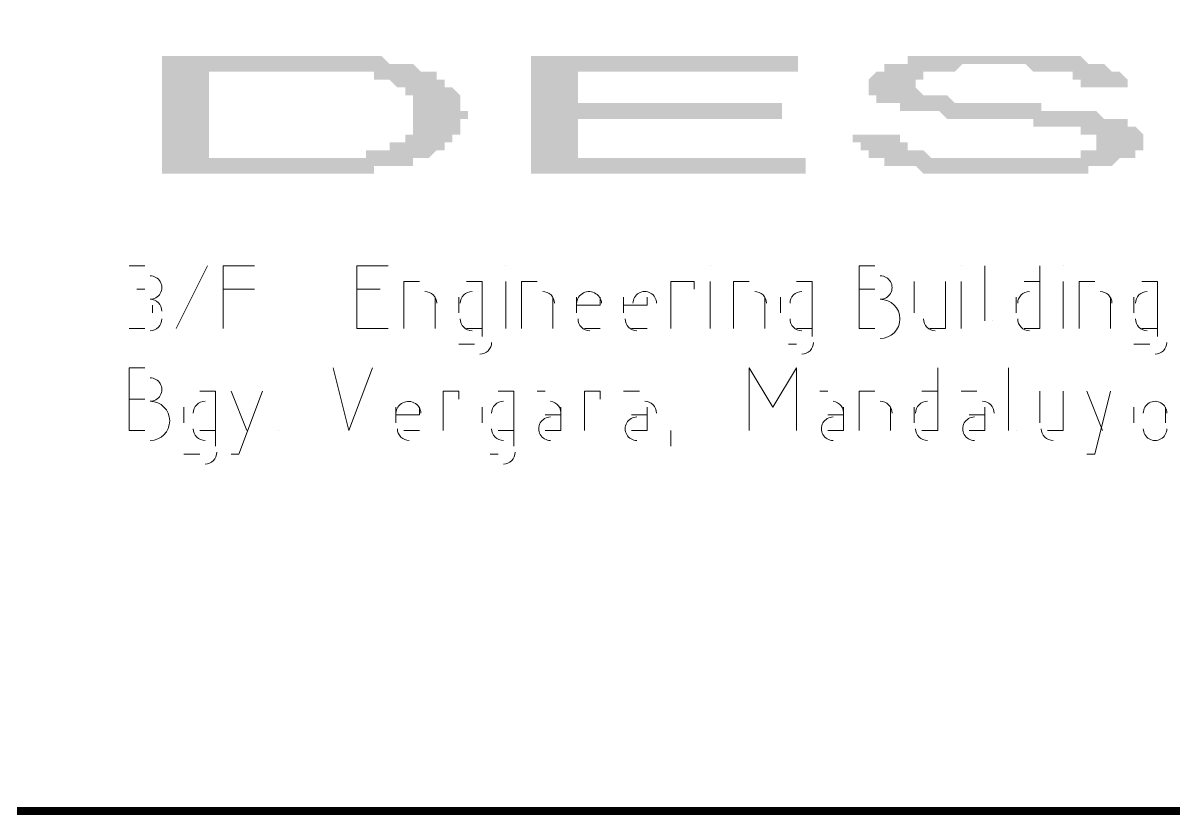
# Model space of a CAD drawing. Header units: millimetres. Extents: x 0.09 to 0.957, y 0.015 to 0.727.
# Drawn here: x 0.52494 to 0.54042, y 0.01506 to 0.02572 of the extents above; entities that cross this region are included whole.
import ezdxf

# ---------------------------------------------------------------- set-up
doc = ezdxf.new("R2010")
doc.units = ezdxf.units.MM
doc.layers.add('PDF_0', color=7, linetype='Continuous')

msp = doc.modelspace()

# ---------------------------------------------------------------- hatches: boundary and pattern name
at = {"layer": 'PDF_0', "true_color": 0x808080, "transparency": 33554559}
h = msp.add_hatch(color=8, dxfattribs=at)
h.paths.add_polyline_path([(0.5268032128906202, 0.0236895849609373), (0.5268032128906202, 0.0252735205078123), (0.5284927441406201, 0.0252735205078123), (0.5285983398437452, 0.0252735205078123), (0.5287039355468702, 0.0252735205078123), (0.5288095312499952, 0.0252735205078123), (0.5288095312499952, 0.0252735205078123), (0.5289151269531202, 0.0252735205078123), (0.5290207226562452, 0.0252735205078123), (0.5290207226562452, 0.0252735205078123), (0.5291263183593702, 0.0252735205078123), (0.5292319140624951, 0.0252735205078123), (0.5292319140624951, 0.0252735205078123), (0.5293375097656201, 0.0252735205078123), (0.5293375097656201, 0.0252735205078123), (0.5293375097656201, 0.0252735205078123), (0.5294431054687453, 0.0252735205078123), (0.5295487011718703, 0.0252735205078123), (0.5295487011718703, 0.0252735205078123), (0.5296542968749951, 0.0252735205078123), (0.5297598925781202, 0.0252735205078123), (0.5297598925781202, 0.0252735205078123), (0.5298654882812452, 0.0251679248046873), (0.5298654882812452, 0.0251679248046873), (0.5299710839843702, 0.0251679248046873), (0.5299710839843702, 0.0251679248046873), (0.5300766796874952, 0.0251679248046873), (0.5300766796874952, 0.0251679248046873), (0.5301822753906201, 0.0251679248046873), (0.5301822753906201, 0.0251679248046873), (0.5302878710937451, 0.0250623291015623), (0.5302878710937451, 0.0250623291015623), (0.5302878710937451, 0.0250623291015623), (0.5303934667968702, 0.0250623291015623), (0.5303934667968702, 0.0250623291015623), (0.5304990624999952, 0.0250623291015623), (0.5304990624999952, 0.0249567333984373), (0.5304990624999952, 0.0249567333984373), (0.5306046582031201, 0.0249567333984373), (0.5306046582031201, 0.0249567333984373), (0.5306046582031201, 0.0249567333984373), (0.5306046582031201, 0.0248511376953123), (0.5307102539062452, 0.0248511376953123), (0.5307102539062452, 0.0248511376953123), (0.5307102539062452, 0.0248511376953123), (0.5307102539062452, 0.0248511376953123), (0.5307102539062452, 0.0248511376953123), (0.5307102539062452, 0.0248511376953123), (0.5308158496093701, 0.0247455419921873), (0.5308158496093701, 0.0247455419921873), (0.5308158496093701, 0.0247455419921873), (0.5308158496093701, 0.0247455419921873), (0.5308158496093701, 0.0246399462890623), (0.5308158496093701, 0.0246399462890623), (0.5308158496093701, 0.0246399462890623), (0.5308158496093701, 0.0246399462890623), (0.5308158496093701, 0.0246399462890623), (0.5308158496093701, 0.0245343505859373), (0.5309214453124951, 0.0245343505859373), (0.5309214453124951, 0.0245343505859373), (0.5309214453124951, 0.0245343505859373), (0.5309214453124951, 0.0245343505859373), (0.5309214453124951, 0.0244287548828123), (0.5309214453124951, 0.0244287548828123), (0.5309214453124951, 0.0244287548828123), (0.5308158496093701, 0.0244287548828123), (0.5308158496093701, 0.0244287548828123), (0.5308158496093701, 0.0243231591796873), (0.5308158496093701, 0.0243231591796873), (0.5308158496093701, 0.0243231591796873), (0.5308158496093701, 0.0243231591796873), (0.5308158496093701, 0.0242175634765623), (0.5308158496093701, 0.0242175634765623), (0.5308158496093701, 0.0242175634765623), (0.5308158496093701, 0.0242175634765623), (0.5307102539062452, 0.0242175634765623), (0.5307102539062452, 0.0242175634765623), (0.5307102539062452, 0.0241119677734373), (0.5307102539062452, 0.0241119677734373), (0.5307102539062452, 0.0241119677734373), (0.5306046582031201, 0.0241119677734373), (0.5306046582031201, 0.0241119677734373), (0.5306046582031201, 0.0240063720703123), (0.5306046582031201, 0.0240063720703123), (0.5304990624999952, 0.0240063720703123), (0.5304990624999952, 0.0240063720703123), (0.5304990624999952, 0.0240063720703123), (0.5303934667968702, 0.0239007763671873), (0.5303934667968702, 0.0239007763671873), (0.5303934667968702, 0.0239007763671873), (0.5302878710937451, 0.0239007763671873), (0.5302878710937451, 0.0239007763671873), (0.5301822753906201, 0.0239007763671873), (0.5301822753906201, 0.0239007763671873), (0.5301822753906201, 0.0237951806640623), (0.5300766796874952, 0.0237951806640623), (0.5300766796874952, 0.0237951806640623), (0.5299710839843702, 0.0237951806640623), (0.5299710839843702, 0.0237951806640623), (0.5298654882812452, 0.0237951806640623), (0.5298654882812452, 0.0237951806640623), (0.5297598925781202, 0.0237951806640623), (0.5297598925781202, 0.0237951806640623), (0.5296542968749951, 0.0237951806640623), (0.5296542968749951, 0.0236895849609373), (0.5295487011718703, 0.0236895849609373), (0.5294431054687453, 0.0236895849609373), (0.5294431054687453, 0.0236895849609373), (0.5293375097656201, 0.0236895849609373), (0.5293375097656201, 0.0236895849609373), (0.5292319140624951, 0.0236895849609373), (0.5292319140624951, 0.0236895849609373), (0.5291263183593702, 0.0236895849609373), (0.5290207226562452, 0.0236895849609373), (0.5290207226562452, 0.0236895849609373), (0.5289151269531202, 0.0236895849609373), (0.5288095312499952, 0.0236895849609373), (0.5288095312499952, 0.0236895849609373), (0.5287039355468702, 0.0236895849609373), (0.5285983398437452, 0.0236895849609373), (0.5285983398437452, 0.0236895849609373)], flags=0)
h.paths.add_polyline_path([(0.5274367871093703, 0.0239007763671873), (0.5284927441406201, 0.0239007763671873), (0.5285983398437452, 0.0239007763671873), (0.5287039355468702, 0.0239007763671873), (0.5288095312499952, 0.0239007763671873), (0.5288095312499952, 0.0239007763671873), (0.5289151269531202, 0.0239007763671873), (0.5290207226562452, 0.0239007763671873), (0.5290207226562452, 0.0239007763671873), (0.5291263183593702, 0.0239007763671873), (0.5291263183593702, 0.0239007763671873), (0.5292319140624951, 0.0239007763671873), (0.5292319140624951, 0.0239007763671873), (0.5292319140624951, 0.0239007763671873), (0.5293375097656201, 0.0239007763671873), (0.5294431054687453, 0.0239007763671873), (0.5294431054687453, 0.0239007763671873), (0.5295487011718703, 0.0239007763671873), (0.5295487011718703, 0.0240063720703123), (0.5296542968749951, 0.0240063720703123), (0.5296542968749951, 0.0240063720703123), (0.5297598925781202, 0.0240063720703123), (0.5297598925781202, 0.0240063720703123), (0.5297598925781202, 0.0240063720703123), (0.5298654882812452, 0.0240063720703123), (0.5298654882812452, 0.0240063720703123), (0.5298654882812452, 0.0241119677734373), (0.5299710839843702, 0.0241119677734373), (0.5299710839843702, 0.0241119677734373), (0.5299710839843702, 0.0241119677734373), (0.5300766796874952, 0.0241119677734373), (0.5300766796874952, 0.0242175634765623), (0.5300766796874952, 0.0242175634765623), (0.5300766796874952, 0.0242175634765623), (0.5300766796874952, 0.0242175634765623), (0.5300766796874952, 0.0242175634765623), (0.5301822753906201, 0.0242175634765623), (0.5301822753906201, 0.0243231591796873), (0.5301822753906201, 0.0243231591796873), (0.5301822753906201, 0.0243231591796873), (0.5301822753906201, 0.0243231591796873), (0.5301822753906201, 0.0244287548828123), (0.5301822753906201, 0.0244287548828123), (0.5301822753906201, 0.0244287548828123), (0.5301822753906201, 0.0244287548828123), (0.5301822753906201, 0.0244287548828123), (0.5301822753906201, 0.0245343505859373), (0.5301822753906201, 0.0245343505859373), (0.5301822753906201, 0.0245343505859373), (0.5301822753906201, 0.0245343505859373), (0.5301822753906201, 0.0246399462890623), (0.5301822753906201, 0.0246399462890623), (0.5301822753906201, 0.0246399462890623), (0.5301822753906201, 0.0246399462890623), (0.5301822753906201, 0.0247455419921873), (0.5301822753906201, 0.0247455419921873), (0.5301822753906201, 0.0247455419921873), (0.5300766796874952, 0.0247455419921873), (0.5300766796874952, 0.0247455419921873), (0.5300766796874952, 0.0248511376953123), (0.5300766796874952, 0.0248511376953123), (0.5300766796874952, 0.0248511376953123), (0.5299710839843702, 0.0248511376953123), (0.5299710839843702, 0.0248511376953123), (0.5299710839843702, 0.0248511376953123), (0.5298654882812452, 0.0249567333984373), (0.5298654882812452, 0.0249567333984373), (0.5298654882812452, 0.0249567333984373), (0.5297598925781202, 0.0249567333984373), (0.5297598925781202, 0.0249567333984373), (0.5296542968749951, 0.0249567333984373), (0.5296542968749951, 0.0250623291015623), (0.5295487011718703, 0.0250623291015623), (0.5295487011718703, 0.0250623291015623), (0.5294431054687453, 0.0250623291015623), (0.5294431054687453, 0.0250623291015623), (0.5293375097656201, 0.0250623291015623), (0.5293375097656201, 0.0250623291015623), (0.5293375097656201, 0.0250623291015623), (0.5292319140624951, 0.0250623291015623), (0.5292319140624951, 0.0250623291015623), (0.5291263183593702, 0.0250623291015623), (0.5291263183593702, 0.0250623291015623), (0.5290207226562452, 0.0250623291015623), (0.5289151269531202, 0.0250623291015623), (0.5289151269531202, 0.0250623291015623), (0.5288095312499952, 0.0250623291015623), (0.5287039355468702, 0.0250623291015623), (0.5285983398437452, 0.0250623291015623), (0.5284927441406201, 0.0250623291015623), (0.5284927441406201, 0.0250623291015623), (0.5274367871093703, 0.0250623291015623)], flags=0)
for points in [[(0.5317664257812451, 0.0236895849609373), (0.5317664257812451, 0.0252735205078123), (0.5353566796874951, 0.0252735205078123), (0.5353566796874951, 0.0250623291015623), (0.5323999999999951, 0.0250623291015623), (0.5323999999999951, 0.0246399462890623), (0.5351454882812451, 0.0246399462890623), (0.5351454882812451, 0.0244287548828123), (0.5323999999999951, 0.0244287548828123), (0.5323999999999951, 0.0239007763671873), (0.5354622753906201, 0.0239007763671873), (0.5354622753906201, 0.0236895849609373)], [(0.5360960107421827, 0.0242176171874998), (0.5367295849609326, 0.0242176171874998), (0.5367295849609326, 0.0242176171874998), (0.5367295849609326, 0.0242176171874998), (0.5367295849609326, 0.0241120214843748), (0.5367295849609326, 0.0241120214843748), (0.5368351806640576, 0.0241120214843748), (0.5368351806640576, 0.0241120214843748), (0.5368351806640576, 0.0241120214843748), (0.5368351806640576, 0.0240064257812498), (0.5369407763671826, 0.0240064257812498), (0.5369407763671826, 0.0240064257812498), (0.5369407763671826, 0.0240064257812498), (0.5369407763671826, 0.0240064257812498), (0.5370463720703076, 0.0240064257812498), (0.5370463720703076, 0.0240064257812498), (0.5371519677734325, 0.0239008300781248), (0.5371519677734325, 0.0239008300781248), (0.5372575634765577, 0.0239008300781248), (0.5373631591796827, 0.0239008300781248), (0.5373631591796827, 0.0239008300781248), (0.5373631591796827, 0.0239008300781248), (0.5374687548828077, 0.0239008300781248), (0.5375743505859326, 0.0239008300781248), (0.5375743505859326, 0.0239008300781248), (0.5376799462890576, 0.0239008300781248), (0.5376799462890576, 0.0239008300781248), (0.5377855419921826, 0.0239008300781248), (0.5378911376953077, 0.0239008300781248), (0.5378911376953077, 0.0239008300781248), (0.5379967333984326, 0.0239008300781248), (0.5381023291015578, 0.0239008300781248), (0.5381023291015578, 0.0239008300781248), (0.5381023291015578, 0.0239008300781248), (0.5382079248046826, 0.0239008300781248), (0.5383135205078076, 0.0239008300781248), (0.5384191162109327, 0.0239008300781248), (0.5384191162109327, 0.0239008300781248), (0.5385247119140577, 0.0239008300781248), (0.5385247119140577, 0.0239008300781248), (0.5386303076171826, 0.0239008300781248), (0.5387359033203076, 0.0239008300781248), (0.5387359033203076, 0.0239008300781248), (0.5388414990234326, 0.0239008300781248), (0.5388414990234326, 0.0239008300781248), (0.5389470947265576, 0.0239008300781248), (0.5390526904296827, 0.0239008300781248), (0.5390526904296827, 0.0239008300781248), (0.5391582861328076, 0.0239008300781248), (0.5391582861328076, 0.0240064257812498), (0.5391582861328076, 0.0240064257812498), (0.5392638818359325, 0.0240064257812498), (0.5392638818359325, 0.0240064257812498), (0.5392638818359325, 0.0240064257812498), (0.5393694775390577, 0.0240064257812498), (0.5393694775390577, 0.0241120214843748), (0.5393694775390577, 0.0241120214843748), (0.5393694775390577, 0.0241120214843748), (0.5393694775390577, 0.0241120214843748), (0.5393694775390577, 0.0241120214843748), (0.5393694775390577, 0.0242176171874998), (0.5393694775390577, 0.0242176171874998), (0.5392638818359325, 0.0242176171874998), (0.5392638818359325, 0.0242176171874998), (0.5392638818359325, 0.0242176171874998), (0.5392638818359325, 0.0242176171874998), (0.5391582861328076, 0.0242176171874998), (0.5391582861328076, 0.0243232128906248), (0.5391582861328076, 0.0243232128906248), (0.5390526904296827, 0.0243232128906248), (0.5389470947265576, 0.0243232128906248), (0.5389470947265576, 0.0243232128906248), (0.5388414990234326, 0.0243232128906248), (0.5388414990234326, 0.0243232128906248), (0.5387359033203076, 0.0243232128906248), (0.5387359033203076, 0.0243232128906248), (0.5386303076171826, 0.0243232128906248), (0.5386303076171826, 0.0243232128906248), (0.5385247119140577, 0.0243232128906248), (0.5385247119140577, 0.0244288085937498), (0.5384191162109327, 0.0244288085937498), (0.5384191162109327, 0.0244288085937498), (0.5383135205078076, 0.0244288085937498), (0.5382079248046826, 0.0244288085937498), (0.5381023291015578, 0.0244288085937498), (0.5379967333984326, 0.0244288085937498), (0.5378911376953077, 0.0244288085937498), (0.5378911376953077, 0.0244288085937498), (0.5377855419921826, 0.0244288085937498), (0.5377855419921826, 0.0244288085937498), (0.5376799462890576, 0.0244288085937498), (0.5375743505859326, 0.0244288085937498), (0.5374687548828077, 0.0244288085937498), (0.5374687548828077, 0.0244288085937498), (0.5373631591796827, 0.0244288085937498), (0.5372575634765577, 0.0245344042968748), (0.5372575634765577, 0.0245344042968748), (0.5371519677734325, 0.0245344042968748), (0.5371519677734325, 0.0245344042968748), (0.5370463720703076, 0.0245344042968748), (0.5370463720703076, 0.0245344042968748), (0.5370463720703076, 0.0245344042968748), (0.5369407763671826, 0.0245344042968748), (0.5369407763671826, 0.0245344042968748), (0.5368351806640576, 0.0245344042968748), (0.5368351806640576, 0.0245344042968748), (0.5367295849609326, 0.0245344042968748), (0.5367295849609326, 0.0246399999999998), (0.5366239892578077, 0.0246399999999998), (0.5366239892578077, 0.0246399999999998), (0.5365183935546826, 0.0246399999999998), (0.5365183935546826, 0.0246399999999998), (0.5365183935546826, 0.0246399999999998), (0.5364127978515576, 0.0246399999999998), (0.5364127978515576, 0.0247455957031248), (0.5364127978515576, 0.0247455957031248), (0.5364127978515576, 0.0247455957031248), (0.5363072021484327, 0.0247455957031248), (0.5363072021484327, 0.0247455957031248), (0.5363072021484327, 0.0247455957031248), (0.5363072021484327, 0.0248511914062498), (0.5363072021484327, 0.0248511914062498), (0.5363072021484327, 0.0248511914062498), (0.5363072021484327, 0.0248511914062498), (0.5363072021484327, 0.0248511914062498), (0.5363072021484327, 0.0249567871093748), (0.5363072021484327, 0.0249567871093748), (0.5363072021484327, 0.0249567871093748), (0.5363072021484327, 0.0249567871093748), (0.5363072021484327, 0.0249567871093748), (0.5364127978515576, 0.0250623828124998), (0.5364127978515576, 0.0250623828124998), (0.5364127978515576, 0.0250623828124998), (0.5365183935546826, 0.0250623828124998), (0.5365183935546826, 0.0250623828124998), (0.5365183935546826, 0.0251679785156248), (0.5366239892578077, 0.0251679785156248), (0.5366239892578077, 0.0251679785156248), (0.5366239892578077, 0.0251679785156248), (0.5367295849609326, 0.0251679785156248), (0.5367295849609326, 0.0251679785156248), (0.5368351806640576, 0.0251679785156248), (0.5368351806640576, 0.0252735742187498), (0.5369407763671826, 0.0252735742187498), (0.5370463720703076, 0.0252735742187498), (0.5370463720703076, 0.0252735742187498), (0.5371519677734325, 0.0252735742187498), (0.5371519677734325, 0.0252735742187498), (0.5372575634765577, 0.0252735742187498), (0.5372575634765577, 0.0252735742187498), (0.5373631591796827, 0.0252735742187498), (0.5374687548828077, 0.0252735742187498), (0.5374687548828077, 0.0252735742187498), (0.5375743505859326, 0.0252735742187498), (0.5375743505859326, 0.0252735742187498), (0.5376799462890576, 0.0252735742187498), (0.5377855419921826, 0.0252735742187498), (0.5377855419921826, 0.0252735742187498), (0.5378911376953077, 0.0252735742187498), (0.5379967333984326, 0.0252735742187498), (0.5379967333984326, 0.0252735742187498), (0.5381023291015578, 0.0252735742187498), (0.5382079248046826, 0.0252735742187498), (0.5382079248046826, 0.0252735742187498), (0.5383135205078076, 0.0252735742187498), (0.5384191162109327, 0.0252735742187498), (0.5384191162109327, 0.0252735742187498), (0.5385247119140577, 0.0252735742187498), (0.5385247119140577, 0.0252735742187498), (0.5386303076171826, 0.0252735742187498), (0.5387359033203076, 0.0252735742187498), (0.5387359033203076, 0.0252735742187498), (0.5388414990234326, 0.0252735742187498), (0.5388414990234326, 0.0252735742187498), (0.5389470947265576, 0.0252735742187498), (0.5389470947265576, 0.0252735742187498), (0.5390526904296827, 0.0252735742187498), (0.5390526904296827, 0.0252735742187498), (0.5391582861328076, 0.0252735742187498), (0.5392638818359325, 0.0251679785156248), (0.5392638818359325, 0.0251679785156248), (0.5393694775390577, 0.0251679785156248), (0.5393694775390577, 0.0251679785156248), (0.5394750732421826, 0.0251679785156248), (0.5394750732421826, 0.0251679785156248), (0.5394750732421826, 0.0251679785156248), (0.5395806689453077, 0.0250623828124998), (0.5395806689453077, 0.0250623828124998), (0.5395806689453077, 0.0250623828124998), (0.5396862646484327, 0.0250623828124998), (0.5396862646484327, 0.0250623828124998), (0.5396862646484327, 0.0250623828124998), (0.5396862646484327, 0.0250623828124998), (0.5397918603515576, 0.0249567871093748), (0.5397918603515576, 0.0249567871093748), (0.5397918603515576, 0.0249567871093748), (0.5397918603515576, 0.0249567871093748), (0.5397918603515576, 0.0249567871093748), (0.5397918603515576, 0.0248511914062498), (0.5397918603515576, 0.0248511914062498), (0.5398974560546826, 0.0248511914062498), (0.5398974560546826, 0.0248511914062498), (0.5392638818359325, 0.0248511914062498), (0.5392638818359325, 0.0248511914062498), (0.5391582861328076, 0.0248511914062498), (0.5391582861328076, 0.0248511914062498), (0.5391582861328076, 0.0249567871093748), (0.5391582861328076, 0.0249567871093748), (0.5391582861328076, 0.0249567871093748), (0.5390526904296827, 0.0249567871093748), (0.5390526904296827, 0.0249567871093748), (0.5390526904296827, 0.0250623828124998), (0.5389470947265576, 0.0250623828124998), (0.5389470947265576, 0.0250623828124998), (0.5388414990234326, 0.0250623828124998), (0.5388414990234326, 0.0250623828124998), (0.5388414990234326, 0.0250623828124998), (0.5387359033203076, 0.0250623828124998), (0.5387359033203076, 0.0250623828124998), (0.5386303076171826, 0.0250623828124998), (0.5385247119140577, 0.0250623828124998), (0.5385247119140577, 0.0250623828124998), (0.5384191162109327, 0.0251679785156248), (0.5384191162109327, 0.0251679785156248), (0.5383135205078076, 0.0251679785156248), (0.5382079248046826, 0.0251679785156248), (0.5381023291015578, 0.0251679785156248), (0.5381023291015578, 0.0251679785156248), (0.5379967333984326, 0.0251679785156248), (0.5379967333984326, 0.0251679785156248), (0.5378911376953077, 0.0251679785156248), (0.5377855419921826, 0.0251679785156248), (0.5376799462890576, 0.0251679785156248), (0.5376799462890576, 0.0251679785156248), (0.5375743505859326, 0.0251679785156248), (0.5374687548828077, 0.0250623828124998), (0.5374687548828077, 0.0250623828124998), (0.5373631591796827, 0.0250623828124998), (0.5373631591796827, 0.0250623828124998), (0.5372575634765577, 0.0250623828124998), (0.5372575634765577, 0.0250623828124998), (0.5371519677734325, 0.0250623828124998), (0.5371519677734325, 0.0250623828124998), (0.5371519677734325, 0.0250623828124998), (0.5370463720703076, 0.0250623828124998), (0.5370463720703076, 0.0250623828124998), (0.5370463720703076, 0.0249567871093748), (0.5369407763671826, 0.0249567871093748), (0.5369407763671826, 0.0249567871093748), (0.5369407763671826, 0.0249567871093748), (0.5369407763671826, 0.0249567871093748), (0.5369407763671826, 0.0248511914062498), (0.5369407763671826, 0.0248511914062498), (0.5369407763671826, 0.0248511914062498), (0.5369407763671826, 0.0248511914062498), (0.5369407763671826, 0.0248511914062498), (0.5369407763671826, 0.0248511914062498), (0.5370463720703076, 0.0247455957031248), (0.5370463720703076, 0.0247455957031248), (0.5370463720703076, 0.0247455957031248), (0.5371519677734325, 0.0247455957031248), (0.5371519677734325, 0.0247455957031248), (0.5371519677734325, 0.0247455957031248), (0.5371519677734325, 0.0247455957031248), (0.5372575634765577, 0.0247455957031248), (0.5372575634765577, 0.0247455957031248), (0.5373631591796827, 0.0247455957031248), (0.5373631591796827, 0.0247455957031248), (0.5374687548828077, 0.0246399999999998), (0.5375743505859326, 0.0246399999999998), (0.5375743505859326, 0.0246399999999998), (0.5376799462890576, 0.0246399999999998), (0.5377855419921826, 0.0246399999999998), (0.5378911376953077, 0.0246399999999998), (0.5379967333984326, 0.0246399999999998), (0.5379967333984326, 0.0246399999999998), (0.5381023291015578, 0.0246399999999998), (0.5382079248046826, 0.0246399999999998), (0.5383135205078076, 0.0246399999999998), (0.5383135205078076, 0.0246399999999998), (0.5384191162109327, 0.0246399999999998), (0.5385247119140577, 0.0246399999999998), (0.5386303076171826, 0.0246399999999998), (0.5386303076171826, 0.0245344042968748), (0.5387359033203076, 0.0245344042968748), (0.5388414990234326, 0.0245344042968748), (0.5388414990234326, 0.0245344042968748), (0.5389470947265576, 0.0245344042968748), (0.5389470947265576, 0.0245344042968748), (0.5390526904296827, 0.0245344042968748), (0.5390526904296827, 0.0245344042968748), (0.5390526904296827, 0.0245344042968748), (0.5391582861328076, 0.0245344042968748), (0.5391582861328076, 0.0245344042968748), (0.5392638818359325, 0.0245344042968748), (0.5392638818359325, 0.0245344042968748), (0.5393694775390577, 0.0245344042968748), (0.5393694775390577, 0.0245344042968748), (0.5394750732421826, 0.0244288085937498), (0.5395806689453077, 0.0244288085937498), (0.5395806689453077, 0.0244288085937498), (0.5395806689453077, 0.0244288085937498), (0.5396862646484327, 0.0244288085937498), (0.5396862646484327, 0.0244288085937498), (0.5397918603515576, 0.0244288085937498), (0.5397918603515576, 0.0243232128906248), (0.5397918603515576, 0.0243232128906248), (0.5398974560546826, 0.0243232128906248), (0.5398974560546826, 0.0243232128906248), (0.5398974560546826, 0.0243232128906248), (0.5398974560546826, 0.0243232128906248), (0.5400030517578076, 0.0242176171874998), (0.5400030517578076, 0.0242176171874998), (0.5400030517578076, 0.0242176171874998), (0.5400030517578076, 0.0242176171874998), (0.5400030517578076, 0.0241120214843748), (0.5400030517578076, 0.0241120214843748), (0.5400030517578076, 0.0241120214843748), (0.5400030517578076, 0.0241120214843748), (0.5400030517578076, 0.0241120214843748), (0.5400030517578076, 0.0240064257812498), (0.5398974560546826, 0.0240064257812498), (0.5398974560546826, 0.0240064257812498), (0.5398974560546826, 0.0240064257812498), (0.5398974560546826, 0.0240064257812498), (0.5398974560546826, 0.0239008300781248), (0.5397918603515576, 0.0239008300781248), (0.5397918603515576, 0.0239008300781248), (0.5397918603515576, 0.0239008300781248), (0.5396862646484327, 0.0239008300781248), (0.5396862646484327, 0.0239008300781248), (0.5396862646484327, 0.0239008300781248), (0.5395806689453077, 0.0237952343749998), (0.5395806689453077, 0.0237952343749998), (0.5394750732421826, 0.0237952343749998), (0.5394750732421826, 0.0237952343749998), (0.5393694775390577, 0.0237952343749998), (0.5393694775390577, 0.0237952343749998), (0.5392638818359325, 0.0237952343749998), (0.5392638818359325, 0.0236896386718748), (0.5391582861328076, 0.0236896386718748), (0.5391582861328076, 0.0236896386718748), (0.5390526904296827, 0.0236896386718748), (0.5390526904296827, 0.0236896386718748), (0.5389470947265576, 0.0236896386718748), (0.5388414990234326, 0.0236896386718748), (0.5388414990234326, 0.0236896386718748), (0.5387359033203076, 0.0236896386718748), (0.5387359033203076, 0.0236896386718748), (0.5386303076171826, 0.0236896386718748), (0.5385247119140577, 0.0236896386718748), (0.5385247119140577, 0.0236896386718748), (0.5384191162109327, 0.0236896386718748), (0.5383135205078076, 0.0236896386718748), (0.5383135205078076, 0.0236896386718748), (0.5382079248046826, 0.0236896386718748), (0.5382079248046826, 0.0236896386718748), (0.5381023291015578, 0.0236896386718748), (0.5379967333984326, 0.0236896386718748), (0.5379967333984326, 0.0236896386718748), (0.5378911376953077, 0.0236896386718748), (0.5377855419921826, 0.0236896386718748), (0.5377855419921826, 0.0236896386718748), (0.5376799462890576, 0.0236896386718748), (0.5375743505859326, 0.0236896386718748), (0.5375743505859326, 0.0236896386718748), (0.5374687548828077, 0.0236896386718748), (0.5373631591796827, 0.0236896386718748), (0.5373631591796827, 0.0236896386718748), (0.5372575634765577, 0.0236896386718748), (0.5372575634765577, 0.0236896386718748), (0.5371519677734325, 0.0236896386718748), (0.5371519677734325, 0.0236896386718748), (0.5370463720703076, 0.0236896386718748), (0.5370463720703076, 0.0236896386718748), (0.5369407763671826, 0.0237952343749998), (0.5368351806640576, 0.0237952343749998), (0.5368351806640576, 0.0237952343749998), (0.5367295849609326, 0.0237952343749998), (0.5367295849609326, 0.0237952343749998), (0.5366239892578077, 0.0237952343749998), (0.5366239892578077, 0.0237952343749998), (0.5365183935546826, 0.0237952343749998), (0.5365183935546826, 0.0239008300781248), (0.5365183935546826, 0.0239008300781248), (0.5364127978515576, 0.0239008300781248), (0.5364127978515576, 0.0239008300781248), (0.5364127978515576, 0.0239008300781248), (0.5363072021484327, 0.0239008300781248), (0.5363072021484327, 0.0239008300781248), (0.5363072021484327, 0.0240064257812498), (0.5362016064453076, 0.0240064257812498), (0.5362016064453076, 0.0240064257812498), (0.5362016064453076, 0.0240064257812498), (0.5362016064453076, 0.0240064257812498), (0.5362016064453076, 0.0241120214843748), (0.5360960107421827, 0.0241120214843748), (0.5360960107421827, 0.0241120214843748), (0.5360960107421827, 0.0241120214843748), (0.5360960107421827, 0.0241120214843748), (0.5360960107421827, 0.0242176171874998), (0.5360960107421827, 0.0242176171874998)]]:
    msp.add_hatch(color=8, dxfattribs=at).paths.add_polyline_path(points)

# ---------------------------------------------------------------- linework, layer by layer
at = {"layer": 'PDF_0', "lineweight": 0, "const_width": 0.000105595703125}
msp.add_lwpolyline([(0.9565052685546787, 0.7268272021484308), (0.9565052685546787, 0.0151121630859374), (0.0903037158203117, 0.0151121630859374), (0.0903037158203117, 0.7268272021484308)], close=True, dxfattribs=at)
at = {"layer": 'PDF_0', "lineweight": 9}
for points in [[(0.5263611718749952, 0.0224510644531248), (0.5265723632812451, 0.0224510644531248)], [(0.5269947460937452, 0.0216062988281248), (0.5274171289062451, 0.0224510644531248)], [(0.5276283203124952, 0.0216062988281248), (0.5276283203124952, 0.0224510644531248), (0.5280507031249952, 0.0224510644531248)], [(0.5298458300781201, 0.0216062988281248), (0.5294234472656201, 0.0216062988281248), (0.5294234472656201, 0.0224510644531248), (0.5298458300781201, 0.0224510644531248)], [(0.5314297656249951, 0.0224510644531248), (0.5314297656249951, 0.0224510644531248)], [(0.5341752539062452, 0.0224510644531248), (0.5341752539062452, 0.0224510644531248)], [(0.53639276367187, 0.0224510644531248), (0.53618157226562, 0.0224510644531248), (0.53618157226562, 0.0216062988281248), (0.53639276367187, 0.0216062988281248)], [(0.5375543164062452, 0.0224510644531248), (0.5375543164062452, 0.0224510644531248)], [(0.5378711035156201, 0.0217118945312498), (0.5378711035156201, 0.0224510644531248)], [(0.5386102734374952, 0.0224510644531248), (0.5386102734374952, 0.0216062988281248), (0.538399082031245, 0.0216062988281248)], [(0.5389270605468701, 0.0224510644531248), (0.5389270605468701, 0.0224510644531248)], [(0.5300570214843701, 0.0216062988281248), (0.5300570214843701, 0.0222398730468748), (0.5302682128906202, 0.0222398730468748)], [(0.5311129785156201, 0.0215007031249999), (0.5311129785156201, 0.0222398730468748), (0.5309017871093702, 0.0222398730468748)], [(0.5314297656249951, 0.0216062988281248), (0.5314297656249951, 0.0222398730468748)], [(0.531640957031245, 0.0216062988281248), (0.531640957031245, 0.0222398730468748), (0.5318521484374952, 0.0222398730468748)], [(0.5336472753906201, 0.0216062988281248), (0.5336472753906201, 0.0222398730468748), (0.5339640624999951, 0.0222398730468748), (0.5339640624999951, 0.0221342773437499)], [(0.5341752539062452, 0.0216062988281248), (0.5341752539062452, 0.0222398730468748)], [(0.5344920410156201, 0.0216062988281248), (0.5344920410156201, 0.0222398730468748), (0.5347032324218702, 0.0222398730468748)], [(0.5355479980468701, 0.0215007031249999), (0.5355479980468701, 0.0222398730468748), (0.5353368066406201, 0.0222398730468748)], [(0.5369207421874951, 0.0222398730468748), (0.5369207421874951, 0.0218174902343749)], [(0.537131933593745, 0.0216062988281248), (0.5373431249999951, 0.0216062988281248), (0.5373431249999951, 0.0222398730468748)], [(0.5375543164062452, 0.0216062988281248), (0.5375543164062452, 0.0222398730468748)], [(0.538399082031245, 0.0222398730468748), (0.5386102734374952, 0.0222398730468748)], [(0.5389270605468701, 0.0216062988281248), (0.5389270605468701, 0.0222398730468748)], [(0.5391382519531202, 0.0216062988281248), (0.5391382519531202, 0.0222398730468748), (0.53934944335937, 0.0222398730468748)], [(0.5401942089843701, 0.0215007031249999), (0.5401942089843701, 0.0222398730468748), (0.53998301757812, 0.0222398730468748)], [(0.5265723632812451, 0.0221342773437499), (0.5264667675781202, 0.0221342773437499)], [(0.5276283203124952, 0.0221342773437499), (0.5280507031249952, 0.0221342773437499)], [(0.5297402343749952, 0.0221342773437499), (0.5294234472656201, 0.0221342773437499)], [(0.5304794042968702, 0.0220286816406248), (0.5304794042968702, 0.0216062988281248)], [(0.5307961914062452, 0.0220286816406248), (0.5307961914062452, 0.0218174902343749)], [(0.5320633398437451, 0.0220286816406248), (0.5320633398437451, 0.0216062988281248)], [(0.5323801269531201, 0.0218174902343749), (0.5323801269531201, 0.0220286816406248)], [(0.5330137011718702, 0.0218174902343749), (0.5330137011718702, 0.0220286816406248)], [(0.5333304882812451, 0.0220286816406248), (0.5333304882812451, 0.0219230859374998), (0.5330137011718702, 0.0219230859374998)], [(0.53491442382812, 0.0220286816406248), (0.53491442382812, 0.0216062988281248)], [(0.5351256152343701, 0.0220286816406248), (0.5351256152343701, 0.0218174902343749)], [(0.53639276367187, 0.0221342773437499), (0.53618157226562, 0.0221342773437499)], [(0.53829348632812, 0.0218174902343749), (0.53829348632812, 0.0220286816406248)], [(0.5395606347656202, 0.0220286816406248), (0.5395606347656202, 0.0216062988281248)], [(0.5398774218749951, 0.0220286816406248), (0.5398774218749951, 0.0218174902343749)], [(0.5266779589843703, 0.0219230859374998), (0.5266779589843703, 0.0218174902343749)], [(0.5379766992187451, 0.0217118945312498), (0.5379766992187451, 0.0217118945312498)], [(0.5265723632812451, 0.0216062988281248), (0.5263611718749952, 0.0216062988281248)], [(0.5309017871093702, 0.0216062988281248), (0.5311129785156201, 0.0216062988281248)], [(0.5326969140624951, 0.0216062988281248), (0.5324857226562452, 0.0216062988281248)], [(0.5333304882812451, 0.0216062988281248), (0.5331192968749952, 0.0216062988281248)], [(0.5353368066406201, 0.0216062988281248), (0.5355479980468701, 0.0216062988281248)], [(0.53998301757812, 0.0216062988281248), (0.5401942089843701, 0.0216062988281248)], [(0.5307961914062452, 0.0213951074218748), (0.5310073828124952, 0.0213951074218748)], [(0.5352312109374951, 0.0213951074218748), (0.5353368066406201, 0.0213951074218748)], [(0.5398774218749951, 0.0213951074218748), (0.5400886132812451, 0.0213951074218748)], [(0.5265723632812451, 0.0210783203124998), (0.5263611718749952, 0.0210783203124998), (0.5263611718749952, 0.0202335546874998), (0.5265723632812451, 0.0202335546874998)], [(0.5291066601562451, 0.0210783203124998), (0.5293178515624951, 0.0202335546874998), (0.5296346386718702, 0.0210783203124998)], [(0.5347032324218702, 0.0202335546874998), (0.5347032324218702, 0.0210783203124998), (0.5350200195312452, 0.0205503417968748), (0.5353368066406201, 0.0210783203124998), (0.5353368066406201, 0.0202335546874998)], [(0.5372375292968701, 0.0210783203124998), (0.5372375292968701, 0.0202335546874998), (0.5370263378906202, 0.0202335546874998)], [(0.5381878906249951, 0.0202335546874998), (0.5381878906249951, 0.0210783203124998)], [(0.5275227246093701, 0.0200223632812499), (0.5275227246093701, 0.0207615332031248), (0.5273115332031202, 0.0207615332031248)], [(0.5277339160156203, 0.0199167675781248), (0.5278395117187451, 0.0199167675781248), (0.5281562988281201, 0.0207615332031248)], [(0.5277339160156203, 0.0207615332031248), (0.5279451074218703, 0.0202335546874998)], [(0.5305849999999951, 0.0202335546874998), (0.5305849999999951, 0.0207615332031248), (0.5307961914062452, 0.0207615332031248), (0.5307961914062452, 0.0206559374999998)], [(0.5315353613281202, 0.0200223632812499), (0.5315353613281202, 0.0207615332031248), (0.5313241699218701, 0.0207615332031248)], [(0.5318521484374952, 0.0207615332031248), (0.5319577441406201, 0.0207615332031248)], [(0.5324857226562452, 0.0202335546874998), (0.5324857226562452, 0.0207615332031248), (0.5326969140624951, 0.0207615332031248), (0.5326969140624951, 0.0206559374999998)], [(0.5330137011718702, 0.0207615332031248), (0.5332248925781201, 0.0207615332031248)], [(0.5356535937499951, 0.0207615332031248), (0.5357591894531201, 0.0207615332031248)], [(0.53618157226562, 0.0202335546874998), (0.53618157226562, 0.0207615332031248), (0.53639276367187, 0.0207615332031248)], [(0.5370263378906202, 0.0207615332031248), (0.5372375292968701, 0.0207615332031248)], [(0.5375543164062452, 0.0207615332031248), (0.537765507812495, 0.0207615332031248)], [(0.5386102734374952, 0.0207615332031248), (0.5386102734374952, 0.0203391503906249)], [(0.53871586914062, 0.0202335546874998), (0.5389270605468701, 0.0202335546874998), (0.5389270605468701, 0.0207615332031248)], [(0.5392438476562452, 0.0199167675781248), (0.53934944335937, 0.0199167675781248), (0.5395606347656202, 0.0207615332031248)], [(0.5392438476562452, 0.0207615332031248), (0.539455039062495, 0.0202335546874998)], [(0.5265723632812451, 0.0206559374999998), (0.5263611718749952, 0.0206559374999998)], [(0.5271003417968702, 0.0205503417968748), (0.5271003417968702, 0.0203391503906249)], [(0.5299514257812451, 0.0203391503906249), (0.5299514257812451, 0.0205503417968748)], [(0.5311129785156201, 0.0205503417968748), (0.5311129785156201, 0.0203391503906249)], [(0.5321689355468702, 0.0205503417968748), (0.5321689355468702, 0.0202335546874998), (0.5319577441406201, 0.0202335546874998)], [(0.5333304882812451, 0.0205503417968748), (0.5333304882812451, 0.0202335546874998), (0.5331192968749952, 0.0202335546874998)], [(0.5331192968749952, 0.0204447460937498), (0.5333304882812451, 0.0204447460937498)], [(0.5359703808593701, 0.0205503417968748), (0.5359703808593701, 0.0202335546874998), (0.5357591894531201, 0.0202335546874998)], [(0.5366039550781201, 0.0205503417968748), (0.5366039550781201, 0.0202335546874998)], [(0.5369207421874951, 0.0203391503906249), (0.5369207421874951, 0.0205503417968748)], [(0.5378711035156201, 0.0205503417968748), (0.5378711035156201, 0.0202335546874998), (0.53765991210937, 0.0202335546874998)], [(0.53765991210937, 0.0204447460937498), (0.5378711035156201, 0.0204447460937498)], [(0.5398774218749951, 0.0203391503906249), (0.5398774218749951, 0.0205503417968748)], [(0.540299804687495, 0.0205503417968748), (0.540299804687495, 0.0203391503906249)], [(0.5273115332031202, 0.0202335546874998), (0.5275227246093701, 0.0202335546874998)], [(0.5283674902343702, 0.0202335546874998), (0.5283674902343702, 0.0202335546874998)], [(0.5302682128906202, 0.0202335546874998), (0.5300570214843701, 0.0202335546874998)], [(0.5313241699218701, 0.0202335546874998), (0.5315353613281202, 0.0202335546874998)], [(0.5336472753906201, 0.0200223632812499), (0.5336472753906201, 0.0202335546874998)], [(0.53829348632812, 0.0202335546874998), (0.53829348632812, 0.0202335546874998)], [(0.5271003417968702, 0.0199167675781248), (0.5273115332031202, 0.0199167675781248)], [(0.5312185742187453, 0.0199167675781248), (0.5313241699218701, 0.0199167675781248)]]:
    msp.add_lwpolyline(points, dxfattribs=at)
for points in [[(0.5268032128906202, 0.0218416064453123, 0.414215000024854), (0.5266448193359327, 0.0219999999999998, 1.000002454189955), (0.5266448193359354, 0.0223167863319133)], [(0.53646559570312, 0.0214720214843749, 0.9999990399554123), (0.5364655957031296, 0.0220000005068841, 1.000002454203623), (0.5364655957030963, 0.0223167863319419)], [(0.5326969140624951, 0.0220286816406248), (0.5326969140624951, 0.0219230859374998), (0.5323801269531201, 0.0219230859374998, -1.000002454228024), (0.5327167871093702, 0.0219472021484373)], [(0.5266448193359327, 0.0200992236328123, 0.999999039984641), (0.5266448193359368, 0.0206272026553044, 1.000002454190306), (0.5266448193359529, 0.0209439884803357)], [(0.5302682128906202, 0.0205503417968748), (0.5302682128906202, 0.0204447460937498), (0.5299514257812451, 0.0204447460937498, -1.000002454163308), (0.5302879785156202, 0.0204688085937498)], [(0.5319577441406201, 0.0204447460937498), (0.5321689355468702, 0.0204447460937498, 0.4142150000146406), (0.5320304150390576, 0.0206272021484316)], [(0.5357591894531201, 0.0204447460937498), (0.5359703808593701, 0.0204447460937498, 0.4142149999567789), (0.5358320214843701, 0.0206272021484469)]]:
    msp.add_lwpolyline(points, format="xyb", dxfattribs=at)
for centre, radius, start, end in [((0.5303408304668418, 0.0219472025371521), 0.0001583931659664, 359.9998593896641, 90.00014061280699), ((0.5309744039081532, 0.0219472025371587), 0.0001583931659665, 89.9998593888395, 180.0001406127405), ((0.5319248197246536, 0.0219472025371629), 0.000158393165967, 359.9998593857484, 90.00014061256614), ((0.5332976175762323, 0.0219472025371583), 0.0001583931659508, 359.9998593873887, 180.00014061012), ((0.5347760111309188, 0.0219472025371691), 0.0001583931659518, 359.9998593834844, 90.00014061806806), ((0.5354095845722125, 0.0219472025371483), 0.0001583931659769, 89.99985938771503, 180.0001406089868), ((0.538472021095659, 0.0219472025371548), 0.0001583931659704, 89.999859390968, 180.0001406113437), ((0.5394223832012198, 0.02194720253716), 0.0001583931659633, 359.999859386785, 90.00014061393153), ((0.5400560103534592, 0.0219472025371555), 0.0001583931659697, 89.9998593865504, 180.0001406115922), ((0.5266448197246592, 0.0217360103534569), 0.0001583931659575, 269.999859385466, 0.0001406160010831), ((0.5309744039081395, 0.0217360103534474), 0.0001583931659573, 179.9998593805715, 270.0001406161002), ((0.5325583931659512, 0.0217360103534583), 0.0001583931659565, 179.9998593844884, 270.0001406163813), ((0.5331920210956524, 0.0217360103534751), 0.0001583931659702, 179.9998593905626, 270.0001406114014), ((0.5354095845721987, 0.0217360103534578), 0.000158393165954, 179.999859384334, 270.0001406172648), ((0.5372048189472088, 0.0217360103534509), 0.0001583931659641, 179.9998593818391, 270.0001406136102), ((0.5384720210956342, 0.0217360103534623), 0.0001583931659522, 179.9998593859417, 270.0001406179476), ((0.5400560103534532, 0.0217360103534693), 0.0001583931659586, 179.9998593884944, 270.0001406156182), ((0.531080000388721, 0.0214191695331571), 0.0001583931659703, 269.9998593856268, 0.0001406113901314), ((0.5354095853496679, 0.0214191695331447), 0.0001583931659579, 269.9998593822532, 0.0001406158667905), ((0.540161606834031, 0.0214191695331608), 0.000158393165974, 269.9998593865504, 0.0001406100623136), ((0.5273839888690701, 0.0204688089824868), 0.000158393165951, 89.99985938140985, 180.0001406183755), ((0.5313967867206411, 0.0204688089824855), 0.0001583931659523, 89.99985938450222, 180.0001406179011), ((0.533297617576214, 0.0204688089824864), 0.0001583931659691, 359.99985938176, 90.00014061180308), ((0.5364655960918407, 0.0204688089824785), 0.0001583931659673, 359.9998593846252, 90.00014061248574), ((0.537099169533148, 0.0204688089824742), 0.0001583931659636, 89.99985938703232, 180.0001406138211), ((0.5378383939434273, 0.0204688089824927), 0.0001583931659434, 359.9998593794997, 90.00014062112027), ((0.5401616068340296, 0.0204688089824626), 0.0001583931659659, 359.9998593903832, 180.0001406164402), ((0.5320304146503371, 0.0202576175762123), 0.0001583931659756, 89.99985938759455, 270.0001406096746), ((0.5331920210956407, 0.0202576175762193), 0.0001583931659685, 89.99985938438174, 270.0001406100761), ((0.5358320210956372, 0.0202576175762312), 0.0001583931659566, 89.99985938309659, 270.0001406113613), ((0.5377327974628276, 0.0202576175762176), 0.0001583931659703, 89.99985938418094, 270.0001406171042), ((0.5273839888690869, 0.0202576167987877), 0.0001583931659673, 179.9998593906128, 270.0001406124858), ((0.5301295845722193, 0.0202576167987866), 0.0001583931659746, 179.9998593901962, 270.0001406098352), ((0.5313967867206579, 0.0202576167987891), 0.0001583931659757, 179.9998593911023, 270.0001406094336), ((0.5370991695331571, 0.0202576167987816), 0.000158393165975, 179.999859388404, 270.0001406096746), ((0.5387888082050242, 0.0202576167987679), 0.0001583931659671, 179.9998593834517, 270.0001406125259), ((0.540161606056592, 0.0202576167987744), 0.0001583931659724, 179.9998593857986, 0.0001406169511231), ((0.5273839896465452, 0.0199408296893963), 0.0001583931659594, 269.9998593814099, 0.0001406153170702), ((0.5313967874980788, 0.0199408296894105), 0.0001583931659736, 269.9998593918917, 0.0001406102066781)]:
    msp.add_arc(centre, radius, start, end, dxfattribs=at)

doc.saveas('drawing.dxf')
